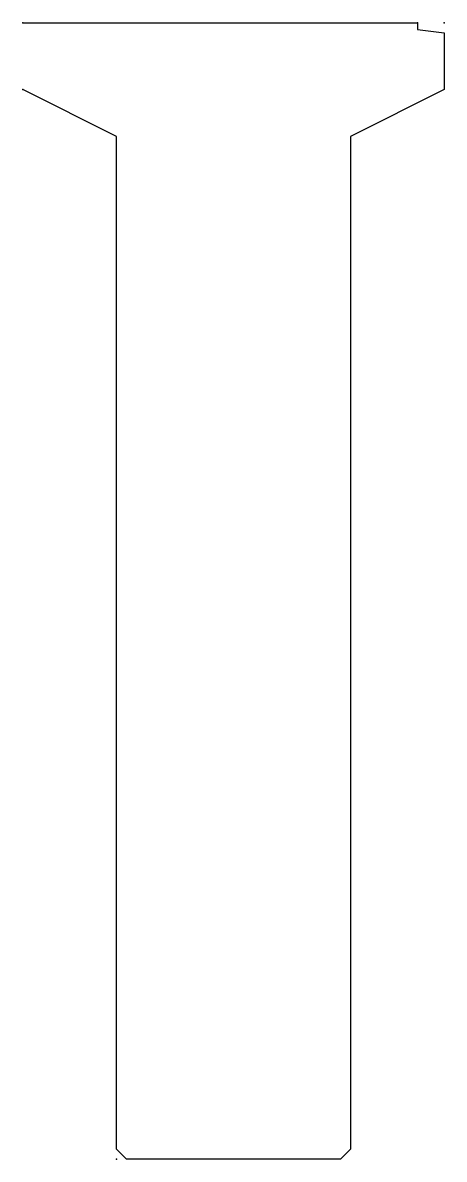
# Model space of a CAD drawing. Extents: x -0.49 to 0.14, y 0 to 1.7.
import ezdxf

# ---------------------------------------------------------------- set-up
doc = ezdxf.new("R2010")
doc.units = 0
doc.header["$MEASUREMENT"] = 0
doc.layers.get('0').update_dxf_attribs({"color": 5, "linetype": 'CONTINUOUS'})
doc.layers.add('to-xx-insert', color=7, linetype='CONTINUOUS')

msp = doc.modelspace()

# ---------------------------------------------------------------- linework, layer by layer
at = {"linetype": 'Continuous'}
for p, q in [((-0.49, 1.7), (0.1, 1.7)), ((0.1, 1.7), (0.1, 1.69)), ((0.1, 1.69), (0.14, 1.685)), ((0.14, 1.685), (0.14, 1.6)), ((-0.35, 1.53), (-0.49, 1.6)), ((0.14, 1.6), (0, 1.53)), ((-0.35, 0.015), (-0.35, 1.53)), ((0, 1.53), (0, 0.015)), ((-0.335, 0), (-0.35, 0.015)), ((-0.015, 0), (-0.335, 0)), ((0, 0.015), (-0.015, 0))]:
    msp.add_line(p, q, dxfattribs=at)
at = {"layer": 'to-xx-insert', "linetype": 'Continuous'}
for p in [(-0.49, 1.7), (0.1, 1.7), (0.14, 1.7), (-0.49, 1.6), (-0.35, 0)]:
    msp.add_point(p, dxfattribs=at)

doc.saveas('drawing.dxf')
